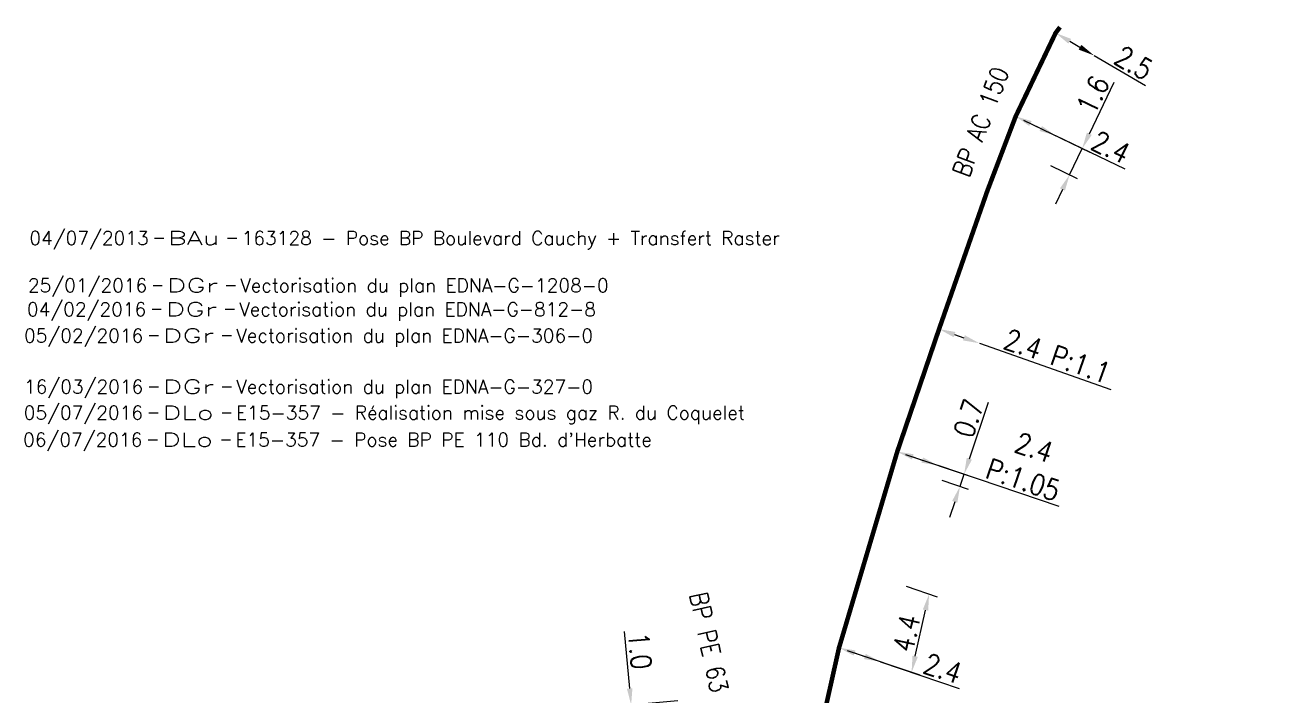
# Model space of a CAD drawing. Header units: millimetres. Extents: x 185000 to 186000, y 127990 to 129010.
# Drawn here: x 185896.9 to 185965.2, y 128963.3 to 129000.1 of the extents above; entities that cross this region are included whole.
import ezdxf
from ezdxf.enums import TextEntityAlignment as Align

# ---------------------------------------------------------------- set-up
doc = ezdxf.new("R2010")
doc.units = ezdxf.units.MM
doc.header["$PDMODE"] = 34
doc.linetypes.add('L_25_AP', pattern=[2000, 1000, 1000])
doc.layers.get('0').update_dxf_attribs({"linetype": 'CONTINUOUS'})
doc.layers.get('DEFPOINTS').update_dxf_attribs({"linetype": 'CONTINUOUS'})
doc.layers.add('L_150', color=1, linetype='CONTINUOUS')
doc.layers.add('L_340', color=7, linetype='CONTINUOUS')
doc.layers.add('L_910', color=7, linetype='CONTINUOUS', plot=False)
doc.styles.get("Standard").update_dxf_attribs({"font": 'romans.shx', "width": 0.85})
doc.dimstyles.get("Standard").update_dxf_attribs({"dimtxt": 1.5, "dimasz": 1.2, "dimexe": 0.625, "dimexo": 0.625, "dimgap": 0.25, "dimtad": 1, "dimdec": 1, "dimzin": 0, "dimdsep": 46, "dimtxsty": 'Standard', "dimcen": -0.5, "dimadec": 0, "dimazin": 0, "dimtfac": 1, "dimtdec": 1, "dimtmove": 0, "dimatfit": 3, "dimfxl": 0, "dimtolj": 1, "dimtzin": 0, "dimarcsym": 0})

# ---------------------------------------------------------------- blocks, each defined once
blk = doc.blocks.new('GIS_MODF')
at = {"color": 0, "linetype": 'Continuous', "flags": 128}
for points in [[(-2.257, -0.012), (-1.757, -0.012)], [(1.758, -0.012), (2.258, -0.012)]]:
    blk.add_lwpolyline(points, dxfattribs=at)
at = {"color": 0, "linetype": 'Continuous'}
blk.add_attdef('DATE', text='', height=0.75, dxfattribs=at).set_placement((-2.583, -0.387), align=Align.RIGHT)
at = {"color": 0, "linetype": 'Continuous', "width": 3.590909}
blk.add_attdef('USER', text='', height=0.75, dxfattribs=at).set_placement((-1.516, -0.387), (1.306, -0.387), align=Align.FIT)
at = {"color": 0, "linetype": 'Continuous'}
blk.add_attdef('DESC', (2.528, -0.387), '', height=0.75, dxfattribs=at)
blk = doc.blocks.new('*D1986')
at = {"layer": 'DEFPOINTS', "color": 0, "linetype": 'Continuous', "transparency": 16777216}
for p in [(185944.927, 128969.431), (185946.642, 128968.853), (185941.692, 128965.905)]:
    blk.add_point(p, dxfattribs=at)
at = {"layer": 'L_150', "color": 0, "linetype": 'Continuous', "lineweight": -2, "transparency": 16777216}
for p, q in [((185945.374, 128969.281), (185947.089, 128968.702)), ((185945.877, 128965.438), (185946.445, 128967.975)), ((185942.139, 128965.754), (185946.127, 128964.409))]:
    blk.add_line(p, q, dxfattribs=at)
at = {"layer": 'L_150', "color": 0, "linetype": 'Continuous', "transparency": 16777216}
for points in [[(185946.299, 128968.007), (185946.592, 128967.942), (185946.642, 128968.853)], [(185945.731, 128965.47), (185946.024, 128965.405), (185945.68, 128964.559)]]:
    blk.add_solid(points, dxfattribs=at)
at = {"layer": 'L_150', "color": 0, "linetype": 'Continuous', "transparency": 16777216, "insert": (185945.392, 128966.703), "char_height": 1.125, "attachment_point": 5, "rotation": 77.37869}
blk.add_mtext('\\A1;4.4', dxfattribs=at)
blk = doc.blocks.new('*D1987')
at = {"layer": 'DEFPOINTS', "color": 0, "linetype": 'Continuous', "transparency": 16777216}
for p in [(185941.692, 128965.905), (185943.966, 128965.138), (185943.966, 128965.138)]:
    blk.add_point(p, dxfattribs=at)
at = {"layer": 'L_150', "color": 0, "linetype": 'Continuous', "lineweight": -2, "transparency": 16777216}
for p, q in [((185942.545, 128965.617), (185943.113, 128965.425)), ((185943.966, 128965.138), (185948.301, 128963.675))]:
    blk.add_line(p, q, dxfattribs=at)
at = {"layer": 'L_150', "color": 0, "linetype": 'Continuous', "transparency": 16777216}
for points in [[(185942.593, 128965.759), (185942.497, 128965.475), (185941.692, 128965.905)], [(185943.161, 128965.567), (185943.065, 128965.283), (185943.966, 128965.138)]]:
    blk.add_solid(points, dxfattribs=at)
at = {"layer": 'L_150', "color": 0, "linetype": 'Continuous', "transparency": 16777216, "insert": (185947.392, 128964.773), "char_height": 1.125, "attachment_point": 5, "rotation": 341.36136}
blk.add_mtext('\\A1;2.4', dxfattribs=at)
blk = doc.blocks.new('*D1988')
at = {"layer": 'DEFPOINTS', "color": 0, "linetype": 'Continuous', "transparency": 16777216}
for p in [(185944.893, 128976.68), (185946.895, 128975.264), (185948.342, 128974.775)]:
    blk.add_point(p, dxfattribs=at)
at = {"layer": 'L_150', "color": 0, "linetype": 'Continuous', "lineweight": -2, "transparency": 16777216}
for p, q in [((185948.854, 128976.29), (185949.905, 128979.396)), ((185945.337, 128976.53), (185949.01, 128975.288)), ((185948.342, 128974.775), (185948.566, 128975.438)), ((185947.339, 128975.114), (185948.786, 128974.624)), ((185948.053, 128973.922), (185947.765, 128973.069))]:
    blk.add_line(p, q, dxfattribs=at)
at = {"layer": 'L_150', "color": 0, "linetype": 'Continuous', "transparency": 16777216}
for points in [[(185948.712, 128976.338), (185948.996, 128976.242), (185948.566, 128975.438)], [(185947.911, 128973.97), (185948.195, 128973.874), (185948.342, 128974.775)]]:
    blk.add_solid(points, dxfattribs=at)
at = {"layer": 'L_150', "color": 0, "linetype": 'Continuous', "transparency": 16777216, "insert": (185948.813, 128978.51), "char_height": 1.125, "attachment_point": 5, "rotation": 71.31478}
blk.add_mtext('\\A1;0.7', dxfattribs=at)
blk = doc.blocks.new('*D1989')
at = {"layer": 'DEFPOINTS', "color": 0, "linetype": 'Continuous', "transparency": 16777216}
for p in [(185944.893, 128976.68), (185947.119, 128975.927), (185947.119, 128975.927)]:
    blk.add_point(p, dxfattribs=at)
at = {"layer": 'L_150', "color": 0, "linetype": 'Continuous', "lineweight": -2, "transparency": 16777216}
for p, q in [((185945.745, 128976.392), (185946.266, 128976.215)), ((185947.119, 128975.927), (185953.774, 128973.676))]:
    blk.add_line(p, q, dxfattribs=at)
at = {"layer": 'L_150', "color": 0, "linetype": 'Continuous', "transparency": 16777216}
for points in [[(185945.794, 128976.534), (185945.697, 128976.249), (185944.893, 128976.68)], [(185946.315, 128976.357), (185946.218, 128976.073), (185947.119, 128975.927)]]:
    blk.add_solid(points, dxfattribs=at)
at = {"layer": 'L_150', "color": 0, "linetype": 'Continuous', "transparency": 16777216, "insert": (185952.11, 128976.021), "char_height": 1.125, "attachment_point": 5, "rotation": 341.31478}
blk.add_mtext('\\A1;2.4\\PP:1.05', dxfattribs=at)
blk = doc.blocks.new('*D1990')
at = {"layer": 'DEFPOINTS', "color": 0, "linetype": 'Continuous', "transparency": 16777216}
for p in [(185947.19, 128983.411), (185949.407, 128982.633), (185949.407, 128982.633)]:
    blk.add_point(p, dxfattribs=at)
at = {"layer": 'L_150', "color": 0, "linetype": 'Continuous', "lineweight": -2, "transparency": 16777216}
for p, q in [((185948.039, 128983.113), (185948.558, 128982.931)), ((185949.407, 128982.633), (185956.625, 128980.099))]:
    blk.add_line(p, q, dxfattribs=at)
at = {"layer": 'L_150', "color": 0, "linetype": 'Continuous', "transparency": 16777216}
for points in [[(185948.088, 128983.254), (185947.989, 128982.971), (185947.19, 128983.411)], [(185948.607, 128983.072), (185948.508, 128982.789), (185949.407, 128982.633)]]:
    blk.add_solid(points, dxfattribs=at)
at = {"layer": 'L_150', "color": 0, "linetype": 'Continuous', "transparency": 16777216, "insert": (185953.689, 128981.925), "char_height": 1.125, "attachment_point": 5, "rotation": 340.66316}
blk.add_mtext('\\A1;2.4 P:1.1', dxfattribs=at)
blk = doc.blocks.new('*D1991')
at = {"layer": 'DEFPOINTS', "color": 0, "linetype": 'Continuous', "transparency": 16777216}
for p in [(185951.401, 128995.096), (185952.896, 128992.6), (185954.364, 128991.892)]:
    blk.add_point(p, dxfattribs=at)
at = {"layer": 'L_150', "color": 0, "linetype": 'Continuous', "lineweight": -2, "transparency": 16777216}
for p, q in [((185955.45, 128994.144), (185956.814, 128996.975)), ((185951.824, 128994.893), (185955.481, 128993.13)), ((185954.364, 128991.892), (185955.059, 128993.333)), ((185953.318, 128992.396), (185954.787, 128991.689)), ((185953.974, 128991.081), (185953.583, 128990.271))]:
    blk.add_line(p, q, dxfattribs=at)
at = {"layer": 'L_150', "color": 0, "linetype": 'Continuous', "transparency": 16777216}
for points in [[(185955.314, 128994.209), (185955.585, 128994.079), (185955.059, 128993.333)], [(185953.838, 128991.146), (185954.109, 128991.016), (185954.364, 128991.892)]]:
    blk.add_solid(points, dxfattribs=at)
at = {"layer": 'L_150', "color": 0, "linetype": 'Continuous', "transparency": 16777216, "insert": (185955.651, 128996.29), "char_height": 1.125, "attachment_point": 5, "rotation": 64.26905}
blk.add_mtext('\\A1;1.6', dxfattribs=at)
blk = doc.blocks.new('*D1992')
at = {"layer": 'DEFPOINTS', "color": 0, "linetype": 'Continuous', "transparency": 16777216}
for p in [(185951.401, 128995.096), (185953.59, 128994.041), (185953.59, 128994.041)]:
    blk.add_point(p, dxfattribs=at)
at = {"layer": 'L_150', "color": 0, "linetype": 'Continuous', "lineweight": -2, "transparency": 16777216}
for p, q in [((185952.212, 128994.705), (185952.78, 128994.432)), ((185953.59, 128994.041), (185957.396, 128992.207))]:
    blk.add_line(p, q, dxfattribs=at)
at = {"layer": 'L_150', "color": 0, "linetype": 'Continuous', "transparency": 16777216}
for points in [[(185952.277, 128994.841), (185952.147, 128994.57), (185951.401, 128995.096)], [(185952.845, 128994.567), (185952.715, 128994.297), (185953.59, 128994.041)]]:
    blk.add_solid(points, dxfattribs=at)
at = {"layer": 'L_150', "color": 0, "linetype": 'Continuous', "transparency": 16777216, "insert": (185956.629, 128993.409), "char_height": 1.125, "attachment_point": 5, "rotation": 334.26905}
blk.add_mtext('\\A1;2.4', dxfattribs=at)
blk = doc.blocks.new('*D1993')
at = {"layer": 'DEFPOINTS', "color": 0, "linetype": 'Continuous', "transparency": 16777216}
for p in [(185953.596, 128999.679), (185955.711, 128998.442), (185955.711, 128998.442)]:
    blk.add_point(p, dxfattribs=at)
at = {"layer": 'L_150', "color": 0, "linetype": 'Continuous', "lineweight": -2, "transparency": 16777216}
for p, q in [((185954.373, 128999.224), (185954.934, 128998.896)), ((185955.711, 128998.442), (185958.542, 128996.787))]:
    blk.add_line(p, q, dxfattribs=at)
at = {"layer": 'L_150', "color": 0, "linetype": 'Continuous', "transparency": 16777216}
for points in [[(185954.449, 128999.354), (185954.298, 128999.095), (185953.596, 128999.679)], [(185955.01, 128999.026), (185954.859, 128998.767), (185955.711, 128998.442)]]:
    blk.add_solid(points, dxfattribs=at)
at = {"layer": 'L_150', "color": 0, "linetype": 'Continuous', "transparency": 16777216, "insert": (185957.893, 128998.035), "char_height": 1.125, "attachment_point": 5, "rotation": 329.68459}
blk.add_mtext('\\A1;2.5', dxfattribs=at)
blk = doc.blocks.new('*D1994')
at = {"layer": 'DEFPOINTS', "color": 0, "linetype": 'Continuous', "transparency": 16777216}
for p in [(185930.266, 128962.765), (185933.296, 128963.034), (185935.576, 128962.232)]:
    blk.add_point(p, dxfattribs=at)
at = {"layer": 'L_340', "color": 0, "linetype": 'Continuous', "lineweight": -2, "transparency": 16777216}
for p, q in [((185930.187, 128963.661), (185929.909, 128966.791)), ((185932.83, 128962.992), (185929.799, 128962.723)), ((185930.355, 128961.768), (185930.266, 128962.765)), ((185935.109, 128962.19), (185929.888, 128961.727)), ((185930.434, 128960.872), (185930.514, 128959.975))]:
    blk.add_line(p, q, dxfattribs=at)
at = {"layer": 'L_340', "color": 0, "linetype": 'Continuous', "transparency": 16777216}
for points in [[(185930.336, 128963.674), (185930.037, 128963.648), (185930.266, 128962.765)], [(185930.584, 128960.885), (185930.285, 128960.859), (185930.355, 128961.768)]]:
    blk.add_solid(points, dxfattribs=at)
at = {"layer": 'L_340', "color": 0, "linetype": 'Continuous', "transparency": 16777216, "insert": (185930.755, 128965.74), "char_height": 1.125, "attachment_point": 5, "rotation": 275.07241}
blk.add_mtext('\\A1;1.0', dxfattribs=at)

msp = doc.modelspace()

# ---------------------------------------------------------------- linework, layer by layer
at = {"layer": 'L_150', "linetype": 'L_25_AP', "ltscale": 0.5, "const_width": 0.25, "flags": 128}
msp.add_lwpolyline([(185953.834, 129000), (185953.596, 128999.679), (185953.596, 128999.679), (185951.401, 128995.096), (185949.845, 128991.01), (185947.19, 128983.411), (185947.19, 128983.411), (185944.893, 128976.68), (185941.692, 128965.905), (185940.605, 128961.051), (185940.547, 128960.573), (185940.512, 128955.295), (185940.823, 128954.137), (185940.823, 128954.137), (185943.951, 128942.496), (185943.951, 128942.496), (185948.393, 128931.295), (185951.131, 128924.464), (185952.332, 128921.468), (185954.623, 128914.239), (185956.558, 128903.079), (185959.506, 128885.874), (185960.599, 128879.964), (185961.484, 128875.043), (185962.71, 128868.253), (185962.982, 128867.291), (185963.763, 128865.006), (185964.952, 128861.526), (185964.952, 128861.526), (185967.948, 128855.577), (185970.991, 128852.405), (185970.991, 128852.405), (185976.782, 128845.391), (185977.196, 128844.89), (186000, 128837.835)], dxfattribs=at)

# ---------------------------------------------------------------- block references
at = {"layer": 'L_910'}
ref = msp.add_blockref('GIS_MODF', (185906.332, 128988.42), dxfattribs=at)
ref.add_attrib('DATE', '04/07/2013', dxfattribs={"layer": '0', "color": 0, "linetype": 'Continuous', "height": 0.75}).set_placement((185903.75, 128988.033), align=Align.RIGHT)
ref.add_attrib('USER', 'BAu', dxfattribs={"layer": '0', "color": 0, "linetype": 'Continuous', "height": 0.75, "width": 1.462963}).set_placement((185904.816, 128988.033), (185907.638, 128988.033), align=Align.FIT)
ref.add_attrib('DESC', '163128 - Pose BP Boulevard Cauchy + Transfert Raster', (185908.86, 128988.033), dxfattribs={"layer": '0', "color": 0, "linetype": 'Continuous', "height": 0.75})
ref = msp.add_blockref('GIS_MODF', (185906.255, 128985.822), dxfattribs=at)
ref.add_attrib('DATE', '25/01/2016', dxfattribs={"layer": '0', "color": 0, "linetype": 'Continuous', "height": 0.75}).set_placement((185903.672, 128985.436), align=Align.RIGHT)
ref.add_attrib('USER', 'DGr', dxfattribs={"layer": '0', "color": 0, "linetype": 'Continuous', "height": 0.75, "width": 1.462963}).set_placement((185904.739, 128985.436), (185907.56, 128985.436), align=Align.FIT)
ref.add_attrib('DESC', 'Vectorisation du plan EDNA-G-1208-0', (185908.782, 128985.436), dxfattribs={"layer": '0', "color": 0, "linetype": 'Continuous', "height": 0.75})
ref = msp.add_blockref('GIS_MODF', (185906.2, 128984.51), dxfattribs=at)
ref.add_attrib('DATE', '04/02/2016', dxfattribs={"layer": '0', "color": 0, "linetype": 'Continuous', "height": 0.75}).set_placement((185903.617, 128984.123), align=Align.RIGHT)
ref.add_attrib('USER', 'DGr', dxfattribs={"layer": '0', "color": 0, "linetype": 'Continuous', "height": 0.75, "width": 1.462963}).set_placement((185904.684, 128984.123), (185907.505, 128984.123), align=Align.FIT)
ref.add_attrib('DESC', 'Vectorisation du plan EDNA-G-812-8', (185908.727, 128984.123), dxfattribs={"layer": '0', "color": 0, "linetype": 'Continuous', "height": 0.75})
ref = msp.add_blockref('GIS_MODF', (185906.038, 128983.066), dxfattribs=at)
ref.add_attrib('DATE', '05/02/2016', dxfattribs={"layer": '0', "color": 0, "linetype": 'Continuous', "height": 0.75}).set_placement((185903.455, 128982.679), align=Align.RIGHT)
ref.add_attrib('USER', 'DGr', dxfattribs={"layer": '0', "color": 0, "linetype": 'Continuous', "height": 0.75, "width": 1.462963}).set_placement((185904.522, 128982.679), (185907.344, 128982.679), align=Align.FIT)
ref.add_attrib('DESC', 'Vectorisation du plan EDNA-G-306-0', (185908.566, 128982.679), dxfattribs={"layer": '0', "color": 0, "linetype": 'Continuous', "height": 0.75})
ref = msp.add_blockref('GIS_MODF', (185906.038, 128980.259), dxfattribs=at)
ref.add_attrib('DATE', '16/03/2016', dxfattribs={"layer": '0', "color": 0, "linetype": 'Continuous', "height": 0.75}).set_placement((185903.455, 128979.872), align=Align.RIGHT)
ref.add_attrib('USER', 'DGr', dxfattribs={"layer": '0', "color": 0, "linetype": 'Continuous', "height": 0.75, "width": 1.462963}).set_placement((185904.522, 128979.872), (185907.344, 128979.872), align=Align.FIT)
ref.add_attrib('DESC', 'Vectorisation du plan EDNA-G-327-0', (185908.566, 128979.872), dxfattribs={"layer": '0', "color": 0, "linetype": 'Continuous', "height": 0.75})
ref = msp.add_blockref('GIS_MODF', (185906.022, 128978.827), dxfattribs=at)
ref.add_attrib('DATE', '05/07/2016', dxfattribs={"layer": '0', "color": 0, "linetype": 'Continuous', "height": 0.75}).set_placement((185903.439, 128978.44), align=Align.RIGHT)
ref.add_attrib('USER', 'DLo', dxfattribs={"layer": '0', "color": 0, "linetype": 'Continuous', "height": 0.75, "width": 1.462963}).set_placement((185904.506, 128978.44), (185907.327, 128978.44), align=Align.FIT)
ref.add_attrib('DESC', 'E15-357 - Réalisation mise sous gaz R. du Coquelet', (185908.55, 128978.44), dxfattribs={"layer": '0', "color": 0, "linetype": 'Continuous', "height": 0.75})
ref = msp.add_blockref('GIS_MODF', (185905.987, 128977.347), dxfattribs=at)
ref.add_attrib('DATE', '06/07/2016', dxfattribs={"layer": '0', "color": 0, "linetype": 'Continuous', "height": 0.75}).set_placement((185903.405, 128976.96), align=Align.RIGHT)
ref.add_attrib('USER', 'DLo', dxfattribs={"layer": '0', "color": 0, "linetype": 'Continuous', "height": 0.75, "width": 1.462963}).set_placement((185904.471, 128976.96), (185907.293, 128976.96), align=Align.FIT)
ref.add_attrib('DESC', "E15-357 - Pose BP PE 110 Bd. d'Herbatte", (185908.515, 128976.96), dxfattribs={"layer": '0', "color": 0, "linetype": 'Continuous', "height": 0.75})

# ---------------------------------------------------------------- texts
at = {"layer": 'L_150', "linetype": 'Continuous', "width": 0.85}
for s, rotation, p in [('BP AC 150', 69.14606, (185949.475, 128994.796)), ('BP PE 63', 282.24195, (185934.543, 128966.208))]:
    msp.add_text(s, height=1, rotation=rotation, dxfattribs=at).set_placement(p, align=Align.MIDDLE)

# ---------------------------------------------------------------- dimensions: what is measured, and where the dimension line sits
at = {"layer": 'L_150', "linetype": 'Continuous'}
for base, p1, p2, angle, override, picture, middle in [((185955.711, 128998.442), (185953.596, 128999.679), (185955.711, 128998.442), 149.68459, {"dimscale": 0.75}, '*D1993', (185957.515, 128997.387)), ((185954.364, 128991.892), (185951.401, 128995.096), (185952.896, 128992.6), 64.26905, {"dimscale": 0.75, "dimatfit": 0}, '*D1991', (185956.327, 128995.965)), ((185953.59, 128994.041), (185951.401, 128995.096), (185953.59, 128994.041), 154.26905, {"dimscale": 0.75}, '*D1992', (185956.304, 128992.733)), ((185948.342, 128974.775), (185944.893, 128976.68), (185946.895, 128975.264), 71.31478, {"dimscale": 0.75, "dimatfit": 0}, '*D1988', (185949.524, 128978.269)), ((185943.966, 128965.138), (185941.692, 128965.905), (185943.966, 128965.138), 161.36136, {"dimscale": 0.75}, '*D1987', (185947.153, 128964.063))]:
    dim = msp.add_linear_dim(base=base, p1=p1, p2=p2, angle=angle, dimstyle='Standard', override=override, dxfattribs=at)
    dim.commit()
    dim.dimension.update_dxf_attribs({"geometry": picture, "text_midpoint": middle, "dimtype": 160})
for base, p1, p2, angle, text, override, picture, middle in [((185949.40694, 128982.63253), (185947.1895, 128983.41067), (185949.40694, 128982.63253), 160.66316, '<> P:1.1', {"dimscale": 0.75}, '*D1990', (185953.44078, 128981.21699)), ((185947.119, 128975.927), (185944.893, 128976.68), (185947.119, 128975.927), 161.31478, '<>\\PP:1.05', {"dimscale": 0.75}, '*D1989', (185951.569, 128974.422)), ((185946.642, 128968.853), (185941.692, 128965.905), (185944.927, 128969.431), 257.37869, '4.4', {"dimscale": 0.75, "dimatfit": 0}, '*D1986', (185946.124, 128966.539))]:
    dim = msp.add_linear_dim(base=base, p1=p1, p2=p2, angle=angle, text=text, dimstyle='Standard', override=override, dxfattribs=at)
    dim.commit()
    dim.dimension.update_dxf_attribs({"geometry": picture, "text_midpoint": middle, "dimtype": 160})
at = {"layer": 'L_340', "linetype": 'Continuous'}
dim = msp.add_linear_dim(base=(185930.266, 128962.765), p1=(185935.576, 128962.232), p2=(185933.296, 128963.034), angle=275.07241, dimstyle='Standard', override={"dimscale": 0.75, "dimatfit": 0}, dxfattribs=at)
dim.commit()
dim.dimension.update_dxf_attribs({"geometry": '*D1994', "text_midpoint": (185930.008, 128965.674), "dimtype": 160})

doc.saveas('drawing.dxf')
